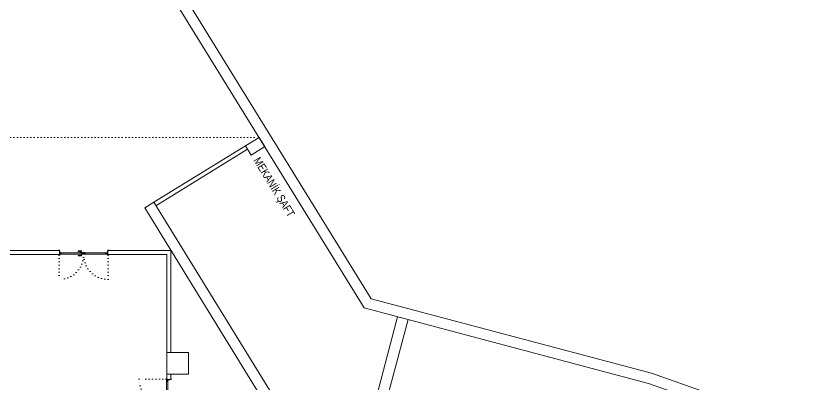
# Model space of a CAD drawing. Header units: metres. Extents: x -17822 to 152406, y -4219 to 19791.
# Drawn here: x 58398 to 61358, y 7152 to 8523 of the extents above; entities that cross this region are included whole.
import ezdxf

# ---------------------------------------------------------------- set-up
doc = ezdxf.new("R2010")
doc.units = ezdxf.units.M
doc.header["$LTSCALE"] = 100
doc.header["$MEASUREMENT"] = 0
doc.linetypes.add('DOT2', pattern=[0.125, 0, -0.125])
doc.linetypes.add('HIDDEN', pattern=[0.375, 0.25, -0.125])
doc.layers.get('0').update_dxf_attribs({"color": 9, "lineweight": 9})
for name, color, linetype, lineweight in [('00', 9, 'Continuous', 9), ('01', 9, 'Continuous', 9), ('05S', 9, 'Continuous', 9), ('06B', 9, 'Continuous', 9), ('06C', 9, 'Continuous', 9), ('06D', 9, 'Continuous', 9), ('09', 9, 'Continuous', 9), ('10', 9, 'Continuous', 9), ('20', 9, 'DOT2', 9), ('21', 9, 'Continuous', 9)]:
    doc.layers.add(name, color=color, linetype=linetype, lineweight=lineweight)
doc.styles.add('MuuM_TEXT-STANDART', font='ARIALN.TTF')

# ---------------------------------------------------------------- blocks, each defined once
blk = doc.blocks.new('p-kolon_80x80')
blk.add_lwpolyline([(-40, -40), (40, -40), (40, 40), (-40, 40)], close=True)
blk = doc.blocks.new('1.bod.mimari.elk')
at = {"layer": '01'}
for points in [[(5506.7, -1741.2), (4752.4, -1474.9), (3694.6, -1194.2), (2863.6, 154.4)], [(2885.9, 194.4), (3720.3, -1159.7), (4764.2, -1436.6), (5520, -1703.5)], [(3252.2, -590.6), (3303.3, -559.2), (3324.2, -593.2), (3273.2, -624.7), (3252.2, -590.6)], [(3454.8, -1647.7), (3373.6, -1626.4), (2877.6, -821.5), (2911.6, -800.5), (2911.6, -800.5), (3399.2, -1591.8), (3464.9, -1609)], [(3643.2, -1655.6), (3701.4, -1670.8), (3819, -1227.3), (3857.7, -1237.5), (3729.8, -1719.6), (3633.1, -1694.3)]]:
    blk.add_lwpolyline(points, dxfattribs=at)
blk.add_blockref('p-kolon_80x80', (3000, -1400), dxfattribs=at)
blk = doc.blocks.new('prf-scr2')
at = {"linetype": 'DOT2', "ltscale": 10}
blk.add_line((0, 0.2), (0, -1.1), dxfattribs=at)
for p, q in [((-0.1, -0.2), (0.1, -0.3)), ((0.1, -0.2), (-0.1, -0.2)), ((0.1, -0.3), (-0.1, -0.3)), ((-0.1, -0.3), (0.1, -0.4)), ((0.1, -0.4), (-0.1, -0.4)), ((0.1, -0.5), (-0.1, -0.4)), ((-0.1, -0.4), (0.1, -0.4)), ((0.1, -0.6), (-0.1, -0.5)), ((-0.1, -0.5), (0.1, -0.5)), ((-0.1, -0.6), (0.1, -0.7)), ((0.1, -0.6), (-0.1, -0.6)), ((-0.1, -0.6), (0.1, -0.6)), ((-0.1, -0.7), (0.1, -0.8)), ((0.1, -0.7), (-0.1, -0.7)), ((-0.1, -0.8), (0.1, -0.8)), ((0.1, -0.8), (-0.1, -0.8)), ((0.1, -0.2), (0, -0.1)), ((0, -0.2), (0.1, -0.2))]:
    blk.add_line(p, q)
blk.add_lwpolyline([(0.2, 0), (-0.2, 0), (-0.2, 0), (-0.1, -0.1), (0.1, -0.1), (0.2, 0), (0.2, 0)], close=True)
for points in [[(0.2, 0), (-0.2, 0)], [(-0.1, -0.1), (-0.1, -0.2), (-0.1, -0.2), (-0.1, -0.2), (-0.1, -0.2), (-0.1, -0.3), (-0.1, -0.3), (-0.1, -0.3), (-0.1, -0.3), (-0.1, -0.4), (-0.1, -0.4), (-0.1, -0.4), (-0.1, -0.4), (-0.1, -0.4), (-0.1, -0.5), (-0.1, -0.5), (-0.1, -0.5), (-0.1, -0.5), (-0.1, -0.5), (-0.1, -0.5), (-0.1, -0.6), (-0.1, -0.6), (-0.1, -0.6), (-0.1, -0.6), (-0.1, -0.6), (-0.1, -0.7), (-0.1, -0.7), (-0.1, -0.7), (-0.1, -0.7), (-0.1, -0.7), (-0.1, -0.8), (-0.1, -0.8), (-0.1, -0.8), (-0.1, -0.8), (0, -0.9), (0, -0.9), (0, -0.9), (0.1, -0.8), (0.1, -0.8), (0.1, -0.7), (0.1, -0.7), (0.1, -0.7), (0.1, -0.7), (0.1, -0.7), (0.1, -0.7), (0.1, -0.6), (0.1, -0.6), (0.1, -0.6), (0.1, -0.6), (0.1, -0.6), (0.1, -0.5), (0.1, -0.5), (0.1, -0.5), (0.1, -0.5), (0.1, -0.4), (0.1, -0.4), (0.1, -0.4), (0.1, -0.4), (0.1, -0.4), (0.1, -0.3), (0.1, -0.3), (0.1, -0.3), (0.1, -0.3), (0.1, -0.3), (0.1, -0.3), (0.1, -0.2), (0.1, -0.2), (0.1, -0.2), (0.1, -0.2), (0.1, -0.2), (0.1, -0.1)]]:
    blk.add_lwpolyline(points)
blk = doc.blocks.new('gr-p-barel kilitli kapı kolu')
at = {"layer": '05S'}
h = blk.add_hatch(color=256, dxfattribs=at)
h.paths.add_polyline_path([(1.3, 0.8), (-1.3, 0.8), (-1.3, 0.7), (1.3, 0.7)])
h.paths.add_polyline_path([(2.75, 0.7), (-2.75, 0.7), (-2.75, 0), (2.75, 0)])
h.paths.add_polyline_path([(-11.7, 4.9), (-11.7, 6.7), (0.9, 6.7), (0.9, 0.8), (-0.9, 0.8), (-0.9, 4.9)])
at = {"flags": 128}
for points in [[(-0.9, 0.8), (-0.9, 4.9), (-11.7, 4.9), (-11.7, 6.7), (0.9, 6.7), (0.9, 0.8)], [(-0.8, 5), (0.8, 6.6)]]:
    blk.add_lwpolyline(points, dxfattribs=at)
blk.add_lwpolyline([(-2.75, 0), (-2.75, 0.7), (2.75, 0.7), (2.75, 0)])
blk.add_lwpolyline([(-1.3, 0.7), (1.3, 0.7), (1.3, 0.8), (-1.3, 0.8)], close=True)
blk = doc.blocks.new('p-de-02')
at = {"layer": '06C'}
blk.add_lwpolyline([(106.3, -16.6, 1), (106.3, -15.8), (104.3, -15.8), (104.3, -16.6), (106.4, -16.6)], format="xyb", dxfattribs=at)
blk.add_arc((106.3, -16.2), 0.5, 233.1301, 126.8699, dxfattribs=at)
at = {"layer": '09'}
for p, q in [((108.1, -16.7), (108.1, -16.6)), ((108.2, -16.7), (108.2, -16.6)), ((108.3, -16.6), (108.3, -16.7)), ((108.4, -16.7), (108.4, -16.6)), ((108.5, -16.6), (108.5, -16.7)), ((108.6, -16.7), (108.6, -16.6)), ((108.7, -16.6), (108.7, -16.7)), ((108.8, -16.6), (108.8, -16.7)), ((109.3, -21.9), (109.3, -21.7)), ((109.4, -21.7), (109.4, -21.9)), ((109.5, -21.9), (109.5, -21.7)), ((109.6, -21.7), (109.6, -21.9)), ((109.7, -21.9), (109.7, -21.7)), ((109.8, -21.7), (109.8, -21.9)), ((109.9, -21.9), (109.9, -21.7)), ((110, -21.9), (110, -21.7))]:
    blk.add_line(p, q, dxfattribs=at)
at = {"layer": '10'}
for points in [[(14.2, -6.8, -0.414214), (14.3, -6.7), (18.7, -6.7, -0.414214), (18.8, -6.8), (18.8, -14.1), (19, -14.1), (19, -6.8, 0.414214), (18.7, -6.5), (14.3, -6.5, 0.414214), (14, -6.8), (14, -7.7, 0.414214), (14.3, -8), (15.4, -8), (15.4, -7.8), (14.3, -7.8, -0.414214), (14.2, -7.7)], [(19, -9.7, -0.414214), (19.3, -9.4), (20.3, -9.4, -0.414214), (20.6, -9.7), (20.6, -16.1, -0.414214), (20.3, -16.4, -0.414214), (20, -16.1), (20, -15.2), (19, -15.2), (19, -24.2, -0.414214), (18.7, -24.5), (14.3, -24.5, -0.414214), (14, -24.2), (14, -23.3, -0.414214), (14.3, -23), (15.4, -23), (15.4, -23.2), (14.3, -23.2, 0.414214), (14.2, -23.3), (14.2, -24.2, 0.414214), (14.3, -24.3), (18.7, -24.3, 0.414214), (18.8, -24.2), (18.8, -15), (20.2, -15), (20.2, -16.1, 0.414214), (20.3, -16.2, 0.414214), (20.4, -16.1), (20.4, -9.7, 0.414214), (20.3, -9.6), (19.3, -9.6, 0.414214), (19.2, -9.7), (19.2, -10.6), (19, -10.6)], [(18.4, -25), (19.8, -24.4), (19.8, -21.5), (20, -21.5), (20, -24.5), (18.5, -25.2, -14.796002)], [(198.6, -9.7, 0.414214), (198.3, -9.4), (197.3, -9.4, 0.414214), (197, -9.7), (197, -16.1, 0.414214), (197.3, -16.4, 0.414214), (197.6, -16.1), (197.6, -15.2), (198.6, -15.2), (198.6, -24.2, 0.414214), (198.9, -24.5), (203.3, -24.5, 0.414214), (203.6, -24.2), (203.6, -23.3, 0.414214), (203.3, -23), (202.2, -23), (202.2, -23.2), (203.3, -23.2, -0.414214), (203.4, -23.3), (203.4, -24.2, -0.414214), (203.3, -24.3), (198.9, -24.3, -0.414214), (198.8, -24.2), (198.8, -15), (197.4, -15), (197.4, -16.1, -0.414214), (197.3, -16.2, -0.414214), (197.2, -16.1), (197.2, -9.7, -0.414214), (197.3, -9.6), (198.3, -9.6, -0.414214), (198.4, -9.7), (198.4, -10.6), (198.6, -10.6)], [(199.2, -25), (197.8, -24.4), (197.8, -21.5), (197.6, -21.5), (197.6, -24.5), (199.1, -25.2, 14.796002)], [(203.4, -6.8, 0.414214), (203.3, -6.7), (198.9, -6.7, 0.414214), (198.8, -6.8), (198.8, -14.1), (198.6, -14.1), (198.6, -6.8, -0.414214), (198.9, -6.5), (203.3, -6.5, -0.414214), (203.6, -6.8), (203.6, -7.7, -0.414214), (203.3, -8), (202.2, -8), (202.2, -7.8), (203.3, -7.8, 0.414214), (203.4, -7.7)]]:
    blk.add_lwpolyline(points, format="xyb", close=True, dxfattribs=at)
for points in [[(108.2, -20.1), (108.2, -18.1), (108.5, -18.1), (108.5, -17), (20.3, -17), (20.3, -18.1), (20.6, -18.1), (20.6, -20.1), (20.3, -20.1), (20.3, -18.3), (20, -18.3), (20, -16.7), (108.8, -16.7), (108.8, -18.3), (108.5, -18.3), (108.5, -20.1)], [(108.2, -18.1), (108.2, -20.1), (108.8, -20.1), (108.8, -21.7), (20, -21.7), (20, -20.1), (20.6, -20.1), (20.6, -18.1), (20.9, -18.1), (20.9, -20.3), (20.3, -20.3), (20.3, -21.4), (108.5, -21.4), (108.5, -20.3), (107.9, -20.3), (107.9, -18.1), (108.2, -18.1)], [(109.9, -20.1), (109.9, -18.1), (109.6, -18.1), (109.6, -17), (197.3, -17), (197.3, -18.1), (197, -18.1), (197, -20.1), (197.3, -20.1), (197.3, -18.3), (197.6, -18.3), (197.6, -16.7), (109.3, -16.7), (109.3, -18.3), (109.6, -18.3), (109.6, -20.1)], [(109.9, -18.1), (109.9, -20.1), (109.3, -20.1), (109.3, -21.7), (197.6, -21.7), (197.6, -20.1), (197, -20.1), (197, -18.1), (196.7, -18.1), (196.7, -20.3), (197.3, -20.3), (197.3, -21.4), (109.6, -21.4), (109.6, -20.3), (110.2, -20.3), (110.2, -18.1), (109.9, -18.1)]]:
    blk.add_lwpolyline(points, dxfattribs=at)
for points in [[(20.9, -17.2), (26.9, -17.2), (26.9, -21.2), (20.9, -21.2)], [(21.2, -17.5), (26.6, -17.5), (26.6, -20.9), (21.2, -20.9)], [(107.9, -17.2), (101.9, -17.2), (101.9, -21.2), (107.9, -21.2)], [(107.6, -17.5), (102.2, -17.5), (102.2, -20.9), (107.6, -20.9)], [(108.1, -22.4), (110, -22.4), (110, -21.9), (108.1, -21.9), (107.5, -21.9), (107.5, -22.4)], [(110, -16.1), (108.1, -16.1), (108.1, -16.6), (110.6, -16.6), (110.6, -16.6), (110.6, -16.1)], [(110.2, -17.2), (116.2, -17.2), (116.2, -21.2), (110.2, -21.2)], [(110.5, -17.5), (115.9, -17.5), (115.9, -20.9), (110.5, -20.9)], [(196.7, -17.2), (192.7, -17.2), (192.7, -21.2), (196.7, -21.2)], [(196.4, -17.5), (193, -17.5), (193, -20.9), (196.4, -20.9)]]:
    blk.add_lwpolyline(points, close=True, dxfattribs=at)
for centre in [(17.8, -25.5), (199.8, -25.5)]:
    blk.add_circle(centre, 0.55, dxfattribs=at)
at = {"layer": '20'}
for p, q in [((17.8, -25.5), (17.8, -116)), ((199.8, -25.5), (199.8, -116))]:
    blk.add_line(p, q, dxfattribs=at)
at = {"layer": '20', "linetype": 'HIDDEN'}
for points in [[(18.6, -24.3), (18.6, -23), (17.1, -23), (17.1, -24.3)], [(18.4, -25), (18.4, -23.2), (17.3, -23.2), (17.3, -25)], [(199, -24.3), (199, -23), (200.5, -23), (200.5, -24.3)], [(199.2, -25), (199.2, -23.2), (200.3, -23.2), (200.3, -25)]]:
    blk.add_lwpolyline(points, dxfattribs=at)
at = {"layer": '20'}
for centre, start, end in [((17.8, -25.5), 270, 2.4057), ((199.8, -25.5), 177.5943, 270)]:
    blk.add_arc(centre, 90.5, start, end, dxfattribs=at)
at = {"layer": '06B', "xscale": -1}
blk.add_blockref('gr-p-barel kilitli kapı kolu', (117.3, -16.7), dxfattribs=at)
at = {"layer": '06B', "rotation": 180}
blk.add_blockref('gr-p-barel kilitli kapı kolu', (117.3, -21.7), dxfattribs=at)
at = {"layer": '10', "xscale": -1, "rotation": 90}
for p in [(20.3, -19.2), (109.6, -19.2)]:
    blk.add_blockref('prf-scr2', p, dxfattribs=at)
at = {"layer": '10', "rotation": 270}
for p in [(108.5, -19.2), (197.3, -19.2)]:
    blk.add_blockref('prf-scr2', p, dxfattribs=at)
blk = doc.blocks.new('K-SAC-01')
at = {"layer": '10'}
for points in [[(-4.6, 16.2, -0.414214), (-4.5, 16.3), (-0.1, 16.3, -0.414214), (0, 16.2), (0, 5.9), (0.2, 5.9), (0.2, 16.2, 0.414214), (-0.1, 16.5), (-4.5, 16.5, 0.414214), (-4.8, 16.2), (-4.8, 15.3, 0.414214), (-4.5, 15), (-3.4, 15), (-3.4, 15.2), (-4.5, 15.2, -0.414214), (-4.6, 15.3)], [(0.2, 10.3, -0.414214), (0.5, 10.6), (1.5, 10.6, -0.414214), (1.8, 10.3), (1.8, 3.9, -0.414214), (1.5, 3.6, -0.414214), (1.2, 3.9), (1.2, 4.8), (0.2, 4.8), (0.2, -1.2, -0.414214), (-0.1, -1.5), (-4.5, -1.5, -0.414214), (-4.8, -1.2), (-4.8, -0.3, -0.414214), (-4.5, 0), (-3.4, 0), (-3.4, -0.2), (-4.5, -0.2, 0.414214), (-4.6, -0.3), (-4.6, -1.2, 0.414214), (-4.5, -1.3), (-0.1, -1.3, 0.414214), (0, -1.2), (0, 5), (1.4, 5), (1.4, 3.9, 0.414214), (1.5, 3.8, 0.414214), (1.6, 3.9), (1.6, 10.3, 0.414214), (1.5, 10.4), (0.5, 10.4, 0.414214), (0.4, 10.3), (0.4, 9.4), (0.2, 9.4)], [(-0.4, -2), (1, -1.4), (1, 1.5), (1.2, 1.5), (1.2, -1.5), (-0.3, -2.2, -14.796002)], [(99.8, 10.3, 0.414214), (99.5, 10.6), (98.5, 10.6, 0.414214), (98.2, 10.3), (98.2, 3.9, 0.414214), (98.5, 3.6, 0.414214), (98.8, 3.9), (98.8, 4.8), (99.8, 4.8), (99.8, -1.2, 0.414214), (100.1, -1.5), (104.5, -1.5, 0.414214), (104.8, -1.2), (104.8, -0.3, 0.414214), (104.5, 0), (103.4, 0), (103.4, -0.2), (104.5, -0.2, -0.414214), (104.6, -0.3), (104.6, -1.2, -0.414214), (104.5, -1.3), (100.1, -1.3, -0.414214), (100, -1.2), (100, 5), (98.6, 5), (98.6, 3.9, -0.414214), (98.5, 3.8, -0.414214), (98.4, 3.9), (98.4, 10.3, -0.414214), (98.5, 10.4), (99.5, 10.4, -0.414214), (99.6, 10.3), (99.6, 9.4), (99.8, 9.4)], [(104.6, 16.2, 0.414214), (104.5, 16.3), (100.1, 16.3, 0.414214), (100, 16.2), (100, 5.9), (99.8, 5.9), (99.8, 16.2, -0.414214), (100.1, 16.5), (104.5, 16.5, -0.414214), (104.8, 16.2), (104.8, 15.3, -0.414214), (104.5, 15), (103.4, 15), (103.4, 15.2), (104.5, 15.2, 0.414214), (104.6, 15.3)]]:
    blk.add_lwpolyline(points, format="xyb", close=True, dxfattribs=at)
for points in [[(98.8, 0.1), (98.8, 2.1), (99.1, 2.1), (99.1, 3.2), (1.5, 3.2), (1.5, 2.1), (1.8, 2.1), (1.8, 0.1), (1.5, 0.1), (1.5, 1.9), (1.2, 1.9), (1.2, 3.5), (99.4, 3.5), (99.4, 1.9), (99.1, 1.9), (99.1, 0.1)], [(98.8, 2.1), (98.8, 0.1), (99.4, 0.1), (99.4, -1.5), (1.2, -1.5), (1.2, 0.1), (1.8, 0.1), (1.8, 2.1), (2.1, 2.1), (2.1, -0.1), (1.5, -0.1), (1.5, -1.2), (99.1, -1.2), (99.1, -0.1), (98.5, -0.1), (98.5, 2.1), (98.8, 2.1)]]:
    blk.add_lwpolyline(points, dxfattribs=at)
for points in [[(2.1, 3), (8.1, 3), (8.1, -1), (2.1, -1)], [(2.4, 2.7), (7.8, 2.7), (7.8, -0.7), (2.4, -0.7)], [(98.5, 3), (92.5, 3), (92.5, -1), (98.5, -1)], [(98.2, 2.7), (92.8, 2.7), (92.8, -0.7), (98.2, -0.7)]]:
    blk.add_lwpolyline(points, close=True, dxfattribs=at)
blk.add_circle((-0.9, -2.5), 0.55, dxfattribs=at)
at = {"layer": '20', "linetype": 'HIDDEN'}
for points in [[(-0.2, -1.3), (-0.2, 0), (-1.7, 0), (-1.7, -1.3)], [(-0.4, -2), (-0.4, -0.2), (-1.5, -0.2), (-1.5, -2)]]:
    blk.add_lwpolyline(points, dxfattribs=at)
at = {"layer": '20'}
blk.add_lwpolyline([(-0.9, -2.5), (-0.9, -102.9)], dxfattribs=at)
blk.add_arc((-0.9, -2.5), 100.4, 270, 1.5131, dxfattribs=at)
at = {"layer": '06B'}
blk.add_blockref('gr-p-barel kilitli kapı kolu', (91.4, 3.5), dxfattribs=at)
at = {"layer": '06B', "xscale": -1, "rotation": 180}
blk.add_blockref('gr-p-barel kilitli kapı kolu', (91.4, -1.5), dxfattribs=at)
at = {"layer": '10', "xscale": -1, "rotation": 90}
blk.add_blockref('prf-scr2', (1.5, 1), dxfattribs=at)
at = {"layer": '10', "rotation": 270}
blk.add_blockref('prf-scr2', (99.1, 1.2), dxfattribs=at)
blk = doc.blocks.new('1.bod.mimari1.elk')
at = {"layer": '00'}
for points in [[(2911.64, -800.47), (3252.18, -590.64)], [(2919.51, -813.24), (3260.05, -603.41)], [(2560.25, -995), (2560.25, -980)], [(2960, -1460), (2960, -1440), (2975, -1440), (2975, -1460)], [(2960, -1460), (2975, -1460)]]:
    blk.add_lwpolyline(points, dxfattribs=at)
for points in [[(2560.25, -995), (1340, -995), (1340, -980), (2560.25, -980), (2560.25, -995)], [(2975, -1360), (2975, -980), (2740.25, -980), (2740.25, -995), (2960, -995), (2960, -1360)]]:
    blk.add_lwpolyline(points, close=True, dxfattribs=at)
at = {"layer": '20'}
blk.add_lwpolyline([(929.24, -560), (3303.5, -560)], dxfattribs=at)
at = {"rotation": 270}
blk.add_blockref('K-SAC-01', (2960, -1460), dxfattribs=at)
at = {"layer": '10', "xscale": -1}
blk.add_blockref('p-de-02', (2759.05, -972), dxfattribs=at)
at = {"layer": '21', "style": 'MuuM_TEXT-STANDART'}
blk.add_text('MEKANİK ŞAFT', height=30, rotation=301.52599, dxfattribs=at).set_placement((3280.93, -644.38))

msp = doc.modelspace()

# ---------------------------------------------------------------- block references
at = {"layer": '06D'}
for name in ['1.bod.mimari.elk', '1.bod.mimari1.elk']:
    msp.add_blockref(name, (56000, 8630), dxfattribs=at)

doc.saveas('drawing.dxf')
